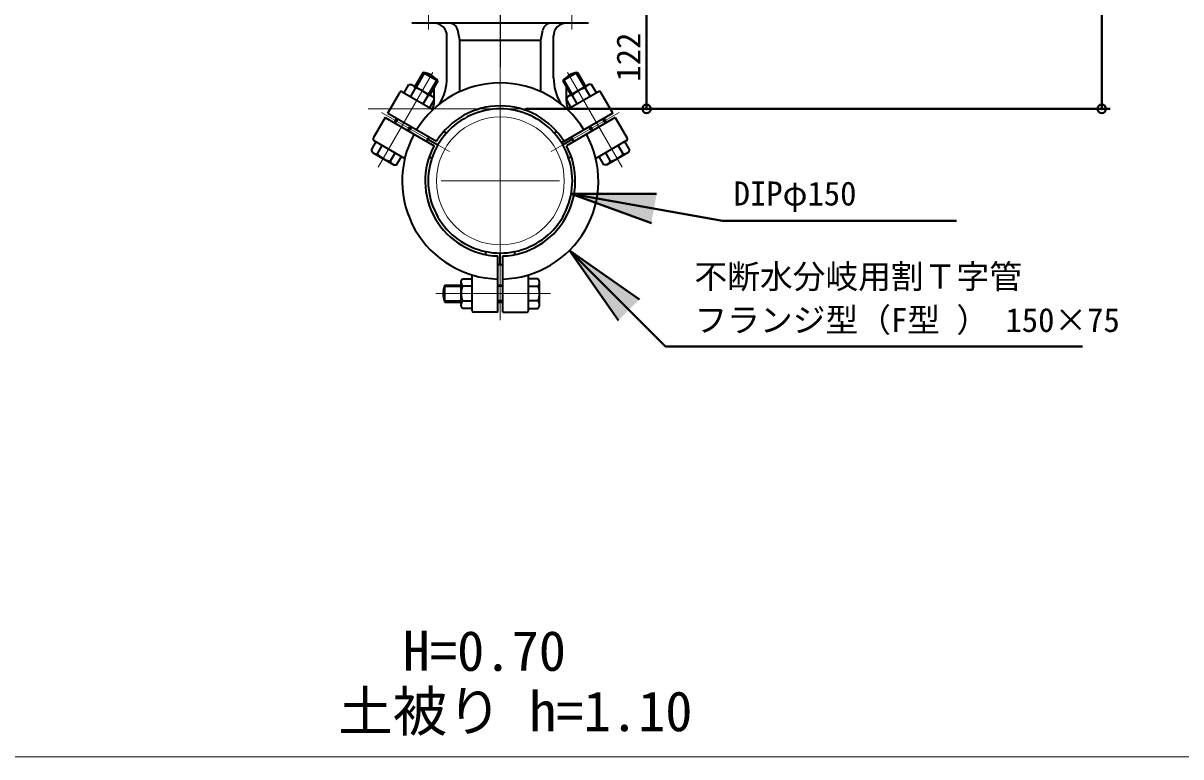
# Model space of a CAD drawing. Units: millimetres at full size, sheet at 1:20; details may follow other scales. Extents: x -5778 to 5792, y -3160 to 3160.
# Drawn here: x -2714 to -1357, y 1120 to 1980 of the extents above; entities that cross this region are included whole.
import ezdxf
from ezdxf.enums import TextEntityAlignment as Align

# ---------------------------------------------------------------- set-up
doc = ezdxf.new("R2010")
doc.units = ezdxf.units.MM
doc.header["$LTSCALE"] = 20
doc.header["$PDMODE"] = 32
doc.header["$PDSIZE"] = 10
for name, color, linetype, lineweight in [('0-7_TEMP01', 3, 'Continuous', 18), ('0-8_T字管', 6, 'Continuous', 35), ('0-A_細線', 7, 'Continuous', 9), ('0-E_寸法', 1, 'Continuous', 40)]:
    doc.layers.add(name, color=color, linetype=linetype, lineweight=lineweight)
doc.layers.add('0-F_注釈', color=1, linetype='Continuous')
doc.styles.add('ＭＳ ゴシック', font='')
doc.styles.get('ＭＳ ゴシック').set_extended_font_data('MS Gothic')

msp = doc.modelspace()

# ---------------------------------------------------------------- linework, layer by layer
at = {"layer": '0-7_TEMP01'}
for p, q in [((-2154.82, 2218.99), (-2154.82, 1968.99)), ((-2154.91, 1710.99), (-2154.91, 2033.1)), ((-2154.82, 2028.99), (-2154.82, 1928.99)), ((-2238.91, 1973.22), (-2238.91, 2008.51)), ((-2070.91, 1973.22), (-2070.91, 2008.51)), ((-2297.89, 1811.84), (-2233.9, 1922.66)), ((-2011.93, 1811.84), (-2075.92, 1922.66)), ((-2309.61, 1879.98), (-2000.03, 1879.98)), ((-2294.16, 1875.87), (-2239.78, 1844.48)), ((-2015.66, 1875.87), (-2070.04, 1844.48)), ((-2228.09, 1837.74), (-2214.61, 1829.95)), ((-2081.73, 1837.74), (-2095.2, 1829.95)), ((-2224.32, 1795.48), (-2085.32, 1795.48)), ((-2154.91, 1632.15), (-2154.91, 1697.49)), ((-2230.38, 1663.49), (-2095.95, 1663.49)), ((-4201.03, 1120.37), (1498.97, 1120.37))]:
    msp.add_line(p, q, dxfattribs=at)
at = {"layer": '0-8_T字管'}
for p, q in [((-2051.41, 1980.48), (-2258.41, 1980.48)), ((-2202.41, 1960.48), (-2204.8, 1972.45)), ((-2107.41, 1960.48), (-2105.02, 1972.45)), ((-2217.41, 1916.55), (-2217.41, 1965.48)), ((-2202.41, 1900.22), (-2202.41, 1960.48)), ((-2202.41, 1960.48), (-2107.41, 1960.48)), ((-2107.41, 1900.22), (-2107.41, 1960.48)), ((-2092.41, 1916.55), (-2092.41, 1965.48)), ((-2245.39, 1922.78), (-2254.89, 1906.32)), ((-2244.09, 1922.02), (-2253.59, 1905.57)), ((-2245.39, 1922.78), (-2228.07, 1912.77)), ((-2064.43, 1922.78), (-2081.76, 1912.77)), ((-2065.74, 1922.02), (-2056.23, 1905.57)), ((-2064.43, 1922.78), (-2054.93, 1906.32)), ((-2270.05, 1900.06), (-2233.82, 1879.14)), ((-2267.72, 1898.72), (-2262.04, 1908.57)), ((-2262.04, 1908.57), (-2258.78, 1908.57)), ((-2254.54, 1904.24), (-2260.22, 1894.39)), ((-2258.78, 1908.57), (-2233.67, 1894.07)), ((-2229.36, 1913.52), (-2238.86, 1897.07)), ((-2228.07, 1912.77), (-2237.57, 1896.32)), ((-2232.41, 1888.85), (-2232.41, 1905.25)), ((-2081.76, 1912.77), (-2072.25, 1896.32)), ((-2080.45, 1913.52), (-2070.95, 1897.07)), ((-2077.41, 1888.85), (-2077.41, 1905.25)), ((-2051.03, 1908.57), (-2076.15, 1894.07)), ((-2039.77, 1900.06), (-2076.01, 1879.14)), ((-2055.28, 1904.24), (-2049.59, 1894.39)), ((-2047.78, 1908.57), (-2051.03, 1908.57)), ((-2042.1, 1898.72), (-2047.78, 1908.57)), ((-2286.78, 1875.08), (-2272.78, 1899.33)), ((-2245.22, 1885.73), (-2239.54, 1895.58)), ((-2232.41, 1890.61), (-2237.72, 1881.4)), ((-2233.67, 1894.07), (-2232.41, 1891.89)), ((-2076.15, 1894.07), (-2077.41, 1891.89)), ((-2077.41, 1890.61), (-2072.09, 1881.4)), ((-2064.59, 1885.73), (-2070.28, 1895.58)), ((-2023.04, 1875.08), (-2037.04, 1899.33)), ((-2286.78, 1875.08), (-2229.58, 1842.05)), ((-2023.04, 1875.08), (-2083.28, 1840.31)), ((-2289.78, 1869.88), (-2303.78, 1845.63)), ((-2289.78, 1869.88), (-2232.57, 1836.86)), ((-2276.39, 1869.08), (-2279.38, 1863.89)), ((-2278.09, 1863.13), (-2275.09, 1868.33)), ((-2263.36, 1854.64), (-2260.36, 1859.83)), ((-2020.04, 1869.88), (-2077.24, 1836.86)), ((-2046.45, 1854.64), (-2049.45, 1859.83)), ((-2031.74, 1863.13), (-2034.74, 1868.33)), ((-2033.43, 1869.08), (-2030.43, 1863.89)), ((-2020.04, 1869.88), (-2006.04, 1845.63)), ((-2259.07, 1859.08), (-2262.07, 1853.88)), ((-2221.18, 1853.38), (-2218.09, 1851.59)), ((-2088.63, 1853.38), (-2091.72, 1851.59)), ((-2050.75, 1859.08), (-2047.76, 1853.88)), ((-2300.72, 1841.57), (-2306.41, 1831.72)), ((-2303.05, 1842.91), (-2266.82, 1821.99)), ((-2298.91, 1827.38), (-2293.22, 1837.24)), ((-2239.78, 1844.48), (-2228.09, 1837.74)), ((-2070.04, 1844.48), (-2081.73, 1837.74)), ((-2006.78, 1842.91), (-2043.01, 1821.99)), ((-2010.91, 1827.38), (-2016.59, 1837.24)), ((-2009.09, 1841.57), (-2003.41, 1831.72)), ((-2306.41, 1831.72), (-2304.78, 1828.89)), ((-2278.23, 1828.58), (-2283.91, 1818.72)), ((-2276.41, 1814.39), (-2270.72, 1824.25)), ((-2238.18, 1823.93), (-2235.1, 1822.15)), ((-2071.64, 1823.93), (-2074.73, 1822.15)), ((-2033.41, 1814.39), (-2039.1, 1824.25)), ((-2031.6, 1828.58), (-2025.91, 1818.72)), ((-2003.41, 1831.72), (-2005.04, 1828.89)), ((-2171.91, 1709.14), (-2171.91, 1712.71)), ((-2154.91, 1697.49), (-2154.91, 1710.99)), ((-2137.91, 1709.14), (-2137.91, 1712.71)), ((-2157.91, 1641.49), (-2157.91, 1707.54)), ((-2151.91, 1641.49), (-2151.91, 1707.54)), ((-2187.91, 1643.49), (-2187.91, 1685.32)), ((-2121.91, 1643.49), (-2121.91, 1685.32)), ((-2219.91, 1653.49), (-2219.91, 1673.49)), ((-2219.91, 1673.49), (-2200.91, 1673.49)), ((-2219.91, 1671.99), (-2200.91, 1671.99)), ((-2200.91, 1677.98), (-2199.28, 1680.81)), ((-2200.91, 1648.99), (-2200.91, 1677.98)), ((-2199.28, 1680.81), (-2187.91, 1680.81)), ((-2187.91, 1672.15), (-2199.28, 1672.15)), ((-2157.91, 1673.49), (-2151.91, 1673.49)), ((-2151.91, 1671.99), (-2157.91, 1671.99)), ((-2110.54, 1680.81), (-2121.91, 1680.81)), ((-2121.91, 1672.15), (-2110.54, 1672.15)), ((-2108.91, 1677.98), (-2110.54, 1680.81)), ((-2108.91, 1648.99), (-2108.91, 1677.98)), ((-2219.91, 1654.98), (-2200.91, 1654.98)), ((-2219.91, 1653.49), (-2200.91, 1653.49)), ((-2199.28, 1646.16), (-2200.91, 1648.99)), ((-2199.28, 1654.82), (-2187.91, 1654.82)), ((-2187.91, 1646.16), (-2199.28, 1646.16)), ((-2151.91, 1654.98), (-2157.91, 1654.98)), ((-2157.91, 1653.49), (-2151.91, 1653.49)), ((-2110.54, 1654.82), (-2121.91, 1654.82)), ((-2121.91, 1646.16), (-2110.54, 1646.16)), ((-2110.54, 1646.16), (-2108.91, 1648.99)), ((-2157.91, 1641.49), (-2185.91, 1641.49)), ((-2151.91, 1641.49), (-2123.91, 1641.49))]:
    msp.add_line(p, q, dxfattribs=at)
for points in [[(-2304.78, 1828.89), (-2279.67, 1814.39), (-2276.41, 1814.39)], [(-2005.04, 1828.89), (-2030.15, 1814.39), (-2033.41, 1814.39)]]:
    msp.add_lwpolyline(points, dxfattribs=at)
for centre, radius, start, end in [((-2232.41, 1965.48), 15, 0, 90), ((-2214.61, 1970.48), 10, 11.31, 90), ((-2095.21, 1970.48), 10, 90, 168.69), ((-2077.41, 1965.48), 15, 90, 180), ((-2248.72, 1896.99), 26, 37.38, 82.62), ((-2277.41, 1916.55), 60, 329.503, 0), ((-2032.41, 1916.55), 60, 180, 210.497), ((-2061.09, 1896.99), 26, 97.38, 142.62), ((-2271.05, 1898.33), 2, 60, 150), ((-2260.76, 1902.12), 6.57, 18.781, 60), ((-2258.14, 1880.67), 23.84, 38.702, 81.298), ((-2154.91, 1795.48), 115, 31.495, 148.505), ((-2051.67, 1880.67), 23.84, 98.702, 141.298), ((-2049.06, 1902.12), 6.57, 120, 161.219), ((-2038.78, 1898.33), 2, 30, 120), ((-2238.26, 1889.13), 6.57, 60, 101.219), ((-2252.41, 1888.85), 20, 332.538, 0), ((-2057.41, 1888.85), 20, 180, 207.462), ((-2071.56, 1889.13), 6.57, 78.781, 120), ((-2154.91, 1795.48), 88, 31.954, 148.046), ((-2154.91, 1795.48), 84.5, 41.606, 138.394), ((-2154.91, 1795.48), 115, 151.495, 268.505), ((-2154.91, 1795.48), 98, 148.246, 151.754), ((-2154.91, 1795.48), 84.5, 138.394, 161.606), ((-2154.91, 1795.48), 115, 271.495, 28.505), ((-2154.91, 1795.48), 84.5, 18.394, 41.606), ((-2154.91, 1795.48), 98, 28.246, 31.754), ((-2302.05, 1844.63), 2, 150, 240), ((-2154.91, 1795.48), 88, 151.954, 268.046), ((-2154.91, 1795.48), 88, 271.954, 28.046), ((-2007.78, 1844.63), 2, 300, 30), ((-2300.19, 1833.83), 6.57, 240, 281.219), ((-2280.3, 1842.3), 23.84, 218.702, 261.298), ((-2277.69, 1820.84), 6.57, 198.781, 240), ((-2154.91, 1795.48), 84.5, 161.606, 258.394), ((-2154.91, 1795.48), 84.5, 281.606, 18.394), ((-2032.13, 1820.84), 6.57, 300, 341.219), ((-2029.52, 1842.3), 23.84, 278.702, 321.298), ((-2009.63, 1833.83), 6.57, 258.781, 300), ((-2154.91, 1795.48), 84.5, 258.394, 281.606), ((-2154.91, 1795.48), 98, 268.246, 271.754), ((-2195.91, 1663.49), 26, 157.38, 202.62), ((-2194.34, 1676.47), 6.57, 180, 221.219), ((-2177.07, 1663.49), 23.84, 158.702, 201.298), ((-2115.48, 1676.47), 6.57, 318.781, 0), ((-2132.76, 1663.49), 23.84, 338.702, 21.298), ((-2194.34, 1650.49), 6.57, 138.781, 180), ((-2185.91, 1643.49), 2, 180, 270), ((-2123.91, 1643.49), 2, 270, 0), ((-2115.48, 1650.49), 6.57, 0, 41.219)]:
    msp.add_arc(centre, radius, start, end, dxfattribs=at)
at = {"layer": '0-A_細線'}
for radius in [84.5, 75]:
    msp.add_circle((-2154.82, 1795.48), radius, dxfattribs=at)
at = {"layer": '0-E_寸法'}
for p, q in [((-1449.84, 2579.98), (-1449.84, 1879.98)), ((-1983.33, 2001.48), (-1983.33, 1879.98)), ((-2124.82, 1879.98), (-1439.84, 1879.98)), ((-2124.82, 1879.98), (-1973.34, 1879.98)), ((-2071.64, 1780.57), (-1971.64, 1780.3)), ((-2071.64, 1780.57), (-1977.77, 1746.11)), ((-2071.64, 1780.57), (-1894.29, 1748.8)), ((-1620.09, 1748.8), (-1894.29, 1748.8)), ((-2073.87, 1713.89), (-1961.24, 1601.6)), ((-2073.87, 1713.89), (-1991.87, 1656.66)), ((-2073.87, 1713.89), (-2016.39, 1632.06)), ((-1961.24, 1601.6), (-1472.43, 1601.6))]:
    msp.add_line(p, q, dxfattribs=at)
for p in [(-1983.33, 1879.98), (-1449.84, 1879.98)]:
    msp.add_point(p, dxfattribs=at)
for points in [[(-1971.64, 1780.3), (-1977.77, 1746.11), (-2071.64, 1780.57)], [(-1991.87, 1656.66), (-2016.39, 1632.06), (-2073.87, 1713.89)]]:
    msp.add_solid(points, dxfattribs=at)

# ---------------------------------------------------------------- texts
at = {"layer": '0-E_寸法', "style": 'ＭＳ ゴシック'}
msp.add_text('122', height=28.15, rotation=90, dxfattribs=at).set_placement((-1982.12, 1911.93), align=Align.BOTTOM_LEFT)
for s, p in [('DIPφ150', (-1881.34, 1758.27)), ('不断水分岐用割Ｔ字管', (-1927.3, 1660.95)), ('フランジ型（F型 ） 150×75', (-1927.3, 1609.97))]:
    msp.add_text(s, height=28.15, dxfattribs=at).set_placement(p, align=Align.BOTTOM_LEFT)
at = {"layer": '0-F_注釈', "style": 'ＭＳ ゴシック'}
for s, p in [('H=0.70', (-2269.36, 1207.13)), ('土被り h=1.10', (-2345.02, 1136.36))]:
    msp.add_text(s, height=46.92, dxfattribs=at).set_placement(p, align=Align.BOTTOM_LEFT)

doc.saveas('drawing.dxf')
